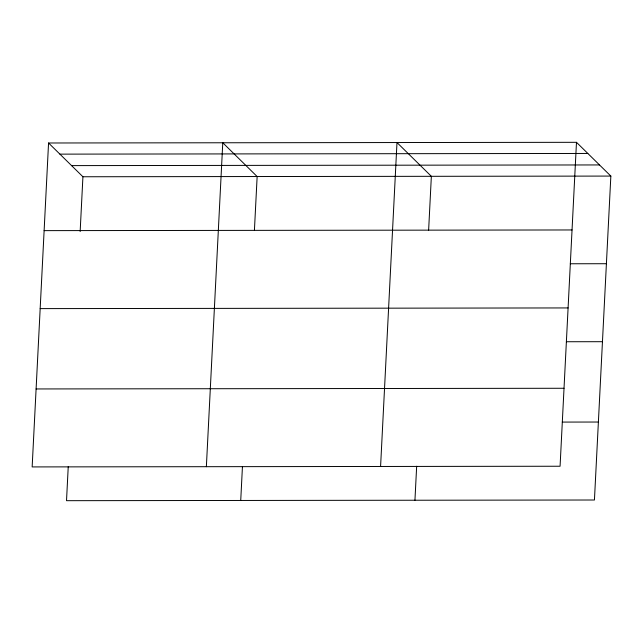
<?xml version="1.0" encoding="UTF-8"?>
<svg xmlns="http://www.w3.org/2000/svg" width="643" height="643" viewBox="0 0 643 643"><rect width="100%" height="100%" fill="white"/><g stroke="black" fill="none" stroke-linecap="round" stroke-linejoin="round"><path stroke-width="0.96" d="M48.563 142.995L32.15 466.922L560.077 466.239L576.482 142.312L48.563 142.995L82.923 176.761L610.85 176.078L594.437 500.005L66.518 500.688L68.238 466.697M80.15 231.536L82.923 176.761M206.363 466.697L222.775 142.77L257.144 176.536L254.419 230.315M240.731 500.463L242.451 466.472M380.584 466.472L396.988 142.545L431.357 176.311L428.632 230.09M414.944 500.238L416.664 466.247M59.903 154.135L587.823 153.452M71.582 165.613L599.509 164.938M44.118 230.636L572.045 229.961M570.309 263.767L606.413 263.718M40.171 308.616L568.09 307.933M566.362 341.738L602.459 341.698M36.096 388.951L564.024 388.268M562.287 422.081L598.392 422.033M576.482 142.312L610.85 176.078"/></g></svg>
